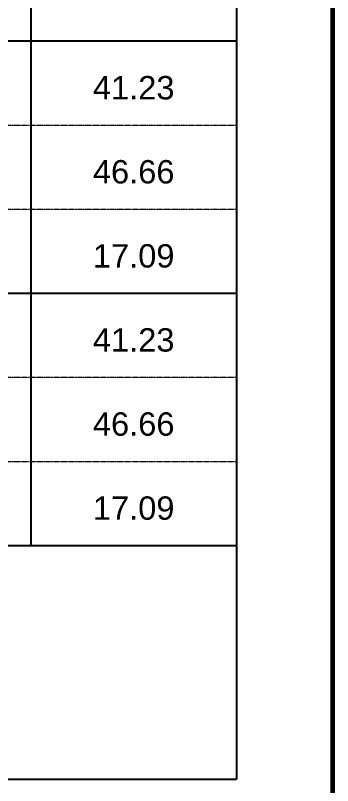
# Model space of a CAD drawing. Header units: millimetres. Extents: x 19378 to 270036, y -611253 to -548347.
# Drawn here: x 184357 to 184986, y -552962 to -551437 of the extents above; entities that cross this region are included whole.
import ezdxf
from ezdxf.enums import TextEntityAlignment as Align

# ---------------------------------------------------------------- set-up
doc = ezdxf.new("R2010")
doc.units = ezdxf.units.MM
doc.header["$MEASUREMENT"] = 0
doc.linetypes.add('HIDDEN', pattern=[0.375, 0.25, -0.125])
doc.layers.add('Khungten_LCDI', color=7, linetype='Continuous')
for name, color, linetype, lineweight in [('LC MANH DUT', 35, 'HIDDEN', 5), ('LC Net thay', 7, 'Continuous', 25), ('LC Text1', 3, 'Continuous', 20)]:
    doc.layers.add(name, color=color, linetype=linetype, lineweight=lineweight)
doc.styles.add('Hoa', font='micross.ttf')
doc.styles.add('Khungten', font='VHAVAN.TTF', dxfattribs={"width": 0.9, "height": 5000})
doc.styles.add('Title', font='VHBLACK.TTF', dxfattribs={"width": 0.8})

# ---------------------------------------------------------------- blocks, each defined once
blk = doc.blocks.new('Nha o can bo nhan vien Trung doan')
at = {"layer": 'Khungten_LCDI', "color": 5, "lineweight": 60}
blk.add_line((36600, 14650), (36600, -14650), dxfattribs=at)
at = {"color": 7, "style": 'Khungten', "width": 0.8}
for tag, p in [('REVISION', (39498.8, -10746.3)), ('NGAYHT', (39546.1, -11609.4))]:
    blk.add_attdef(tag, text='', height=200, dxfattribs=at).set_placement(p, align=Align.CENTER)
at = {"layer": 'LC Text1', "style": 'Title', "width": 1.485915}
for tag, p, p2 in [('TENBANVE1', (36912.7, -8885.8), (40339.1, -8885.8)), ('TENBANVE2', (36912.7, -9562.5), (40339.1, -9562.5))]:
    blk.add_attdef(tag, text='', height=250, dxfattribs=at).set_placement(p, p2, align=Align.FIT)
at = {"layer": 'LC Text1', "style": 'Title', "width": 0.7}
blk.add_attdef('SOBANVE', text='', height=250, dxfattribs=at).set_placement((39562, -13896.2), align=Align.CENTER)

msp = doc.modelspace()

# ---------------------------------------------------------------- linework, layer by layer
at = {"layer": 'LC MANH DUT'}
for p, q in [((181529.6, -551654.4), (184795.1, -551654.4)), ((181529.6, -551820.9), (184795.1, -551820.9)), ((181529.6, -551987.4), (184795.1, -551987.4)), ((181529.6, -552153.9), (184795.1, -552153.9)), ((181529.6, -552320.4), (184795.1, -552320.4)), ((181529.6, -552486.9), (184795.1, -552486.9))]:
    msp.add_line(p, q, dxfattribs=at)
at = {"layer": 'LC Net thay'}
for p, q in [((184795.1, -550840.3), (184795.1, -552949.5)), ((184388.1, -551062.3), (184388.1, -552486.9)), ((181252.1, -551487.8), (184795.1, -551487.8)), ((181252.1, -551987.4), (184795.1, -551987.4)), ((181252.1, -552486.9), (184795.1, -552486.9)), ((181252.1, -552949.5), (184795.1, -552949.5))]:
    msp.add_line(p, q, dxfattribs=at)
at = {"layer": 'LC Text1'}
msp.add_line((181252.1, -552486.9), (184795.1, -552486.9), dxfattribs=at)

# ---------------------------------------------------------------- block references
at = {"layer": 'LC Net thay', "xscale": 0.2500028331738406, "yscale": 0.2500028331738406, "zscale": 0.2500028331738406}
msp.add_blockref('Nha o can bo nhan vien Trung doan', (175835.5, -552059.7, 0), dxfattribs=at)

# ---------------------------------------------------------------- texts
at = {"layer": 'LC Text1', "style": 'Hoa'}
for p in [(184591.6, -551617.4), (184591.6, -552116.9)]:
    msp.add_text('41.23', height=46.25, dxfattribs=at).set_placement(p, align=Align.BOTTOM_CENTER)
at = {"layer": 'LC Text1', "color": 7, "style": 'Hoa'}
for s, p in [('46.66', (184591.6, -551783.9)), ('17.09', (184591.6, -551950.4)), ('46.66', (184591.6, -552283.4)), ('17.09', (184591.6, -552449.9))]:
    msp.add_text(s, height=46.25, dxfattribs=at).set_placement(p, align=Align.BOTTOM_CENTER)

doc.saveas('drawing.dxf')
